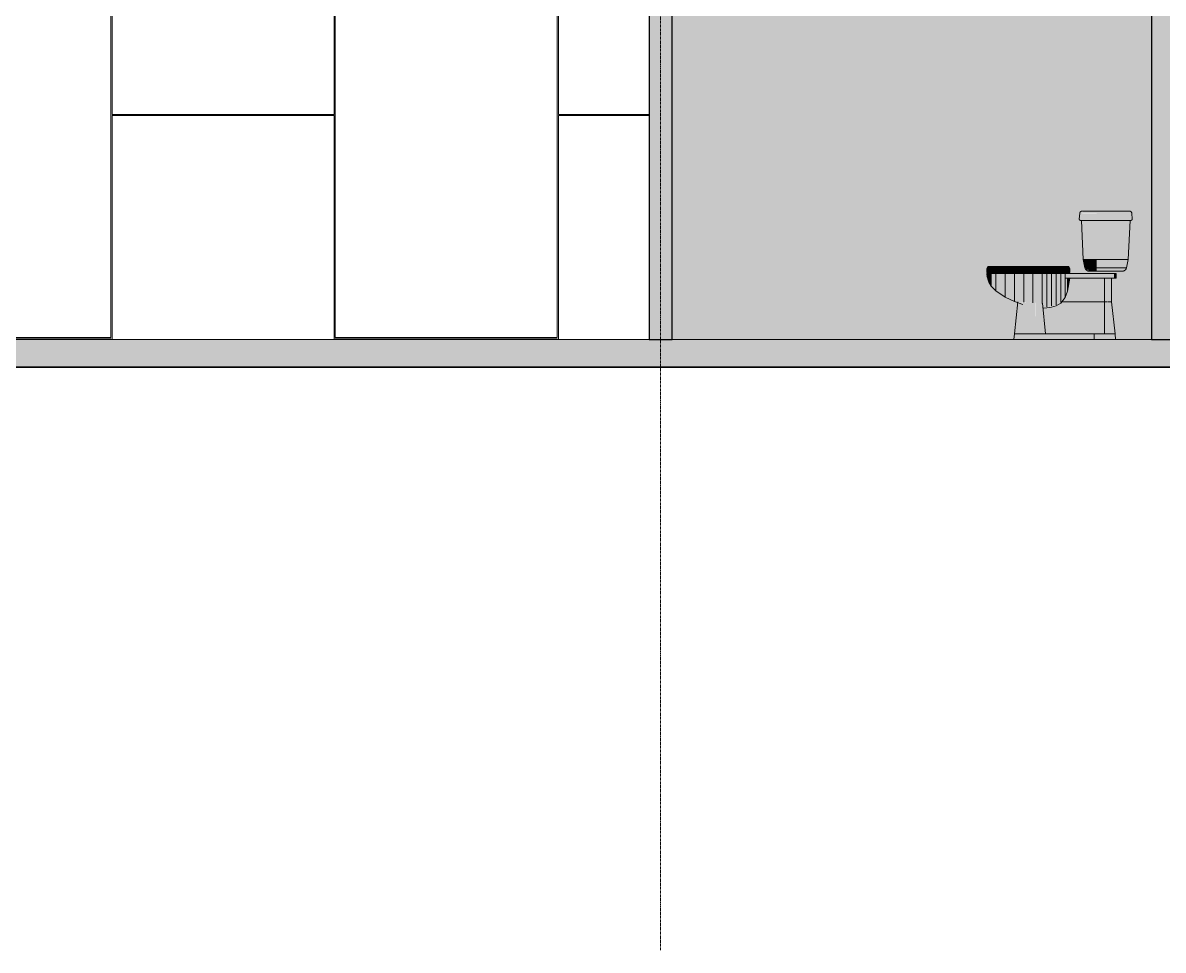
# Model space of a CAD drawing. Header units: inches. Extents: x 20616 to 28758, y -265 to 853.
# Drawn here: x 26074.8 to 26321.4, y -132 to 68.4 of the extents above; entities that cross this region are included whole.
import ezdxf

# ---------------------------------------------------------------- set-up
doc = ezdxf.new("R2010")
doc.units = ezdxf.units.IN
doc.header["$MEASUREMENT"] = 0
doc.linetypes.add('Grid Line 1_2_', pattern=[0.875, 0.5, -0.125, 0.125, -0.125])
for name, color, linetype, lineweight in [('A-FLOR-LEVL', 51, 'Continuous', 9), ('A-WALL-PATT', 111, 'Continuous', 25), ('C-BLDG-PADS', 91, 'Continuous', 9), ('C-TOPO', 7, 'Continuous', 9), ('I-WALL', 2, 'Continuous', 9), ('P-SANR-FIXT', 6, 'Continuous', 9), ('S-GRID', 1, 'Continuous', 9)]:
    doc.layers.add(name, color=color, linetype=linetype, lineweight=lineweight)

# ---------------------------------------------------------------- blocks, each defined once
blk = doc.blocks.new('Toilet-Domestic-3D - Toilet-Domestic-3D-V22-Section 8')
at = {"layer": 'P-SANR-FIXT'}
for points in [[(-24153.34, 26.02), (-24149.62, 26.02), (-24149.62, 27.29), (-24153.23, 27.29)], [(-24153.05, 27.29), (-24149.62, 27.37), (-24149.62, 27.69), (-24151.97, 27.65), (-24152.14, 27.63), (-24152.38, 27.67), (-24152.79, 27.49), (-24152.59, 27.42), (-24152.92, 27.39)], [(-24149.62, 27.29), (-24142, 27.29), (-24142.17, 27.61), (-24142.38, 27.72), (-24142.5, 27.75), (-24149.62, 27.69), (-24149.62, 27.41)], [(-24149.62, 26.02), (-24141.89, 26.02), (-24142, 27.29), (-24149.62, 27.29)], [(-24149.62, 25.77), (-24149.62, 26.02), (-24153.16, 26.02), (-24153.21, 25.88), (-24152.83, 25.8), (-24151.31, 25.8), (-24150.47, 25.78)], [(-24151.64, 17.25), (-24149.62, 17.25), (-24149.62, 25.75), (-24152.87, 25.75), (-24152.48, 17.25), (-24151.95, 17.25)], [(-24142.14, 25.75), (-24141.95, 25.83), (-24141.89, 26.02), (-24149.62, 26.02), (-24149.62, 25.75), (-24143.5, 25.75)], [(-24143.5, 17.25), (-24142.75, 17.25), (-24142.37, 25.75), (-24149.62, 25.75), (-24149.62, 17.25)], [(-24172.87, 14.5), (-24172.87, 15.25), (-24173.37, 15.25), (-24173.37, 14.5)], [(-24172.86, 15.25), (-24172.64, 15.75), (-24173.12, 15.75), (-24173.36, 15.25), (-24172.87, 15.25)], [(-24172.37, 14.5), (-24172.37, 15.25), (-24172.87, 15.25), (-24172.87, 14.5)], [(-24172.37, 15.25), (-24172.36, 15.25), (-24172.17, 15.75), (-24172.64, 15.75), (-24172.86, 15.25)], [(-24171.37, 14.5), (-24171.37, 15.25), (-24172.37, 15.25), (-24172.37, 14.5)], [(-24172.36, 15.25), (-24171.36, 15.25), (-24171.21, 15.75), (-24172.17, 15.75), (-24172.3, 15.42)], [(-24169.37, 14.5), (-24169.42, 15.25), (-24171.37, 15.25), (-24171.37, 14.5), (-24169.42, 14.5)], [(-24169.42, 15.25), (-24169.37, 15.25), (-24169.24, 15.75), (-24171.21, 15.75), (-24171.36, 15.25)], [(-24167.37, 15.25), (-24167.27, 15.75), (-24169.24, 15.75), (-24169.37, 15.25), (-24167.37, 15.25)], [(-24167.37, 14.5), (-24167.37, 15.25), (-24169.37, 15.25), (-24169.37, 14.5)], [(-24165.37, 15.25), (-24165.37, 15.25), (-24165.29, 15.75), (-24167.27, 15.75), (-24167.37, 15.25)], [(-24165.37, 14.5), (-24165.37, 15.25), (-24167.37, 15.25), (-24167.37, 14.5)], [(-24165.37, 15.25), (-24163.36, 15.25), (-24163.32, 15.75), (-24165.29, 15.75), (-24165.34, 15.42)], [(-24163.36, 14.5), (-24163.36, 15.25), (-24165.37, 15.25), (-24165.37, 14.5)], [(-24161.37, 15.25), (-24161.37, 15.75), (-24163.32, 15.75), (-24163.36, 15.25)], [(-24161.37, 14.5), (-24161.37, 15.25), (-24163.36, 15.25), (-24163.36, 14.5)], [(-24160.37, 15.25), (-24160.4, 15.75), (-24161.37, 15.75), (-24161.37, 15.25), (-24160.78, 15.25)], [(-24160.37, 14.5), (-24160.37, 15.25), (-24161.37, 15.25), (-24161.37, 14.5), (-24160.78, 14.5)], [(-24160.37, 15.25), (-24159.37, 15.25), (-24159.42, 15.75), (-24160.4, 15.75), (-24160.38, 15.42)], [(-24160.37, 14.5), (-24159.37, 14.5), (-24159.37, 15.25), (-24160.37, 15.25)], [(-24159.37, 15.25), (-24158.37, 15.25), (-24158.46, 15.75), (-24159.42, 15.75), (-24159.39, 15.42)], [(-24158.37, 14.5), (-24158.37, 15.25), (-24159.37, 15.25), (-24159.37, 14.5)], [(-24158.37, 15.25), (-24157.37, 15.25), (-24157.53, 15.75), (-24158.46, 15.75), (-24158.4, 15.42)], [(-24157.37, 14.5), (-24157.37, 15.25), (-24158.37, 15.25), (-24158.37, 14.5)], [(-24157.37, 15.25), (-24156.37, 15.25), (-24156.59, 15.75), (-24157.53, 15.75), (-24157.42, 15.42)], [(-24156.37, 14.5), (-24156.37, 15.25), (-24157.37, 15.25), (-24157.37, 14.5)], [(-24155.87, 15.25), (-24156.11, 15.75), (-24156.59, 15.75), (-24156.37, 15.25)], [(-24156.37, 14.5), (-24155.87, 14.5), (-24155.87, 15.25), (-24156.37, 15.25)], [(-24155.87, 15.25), (-24155.37, 15.25), (-24155.62, 15.75), (-24156.11, 15.75), (-24155.95, 15.42)], [(-24155.37, 14.5), (-24155.37, 15.25), (-24155.87, 15.25), (-24155.87, 14.5)], [(-24151.39, 15.49), (-24149.62, 15.49), (-24149.62, 17.25), (-24152.48, 17.25), (-24152.12, 15.49), (-24151.53, 15.49)], [(-24150.53, 14.77), (-24149.62, 14.88), (-24149.62, 15.49), (-24151.91, 15.42), (-24151.87, 15.23), (-24151.68, 15.01), (-24151.59, 15.09), (-24151.35, 15.09), (-24151.43, 14.97), (-24151.24, 14.84), (-24150.91, 14.79)], [(-24143.5, 15.49), (-24143.11, 15.49), (-24142.75, 17.25), (-24149.62, 17.25), (-24149.62, 15.49)], [(-24144.08, 14.75), (-24143.5, 14.96), (-24143.31, 15.11), (-24143.11, 15.49), (-24149.62, 15.42), (-24149.62, 14.75)], [(-24172.37, 11.51), (-24172.37, 14.25), (-24172.87, 14.25), (-24172.81, 12.31), (-24172.42, 11.61)], [(-24171.37, 10.57), (-24171.37, 14.25), (-24172.37, 14.25), (-24172.37, 11.51), (-24171.54, 10.73)], [(-24169.37, 9.17), (-24169.42, 14.25), (-24171.37, 14.25), (-24171.37, 10.57), (-24169.42, 9.21)], [(-24167.37, 8.25), (-24167.37, 14.25), (-24169.37, 14.25), (-24169.37, 9.17), (-24167.63, 8.37)], [(-24166.58, 7.94), (-24166.51, 7.96), (-24166.02, 8.03), (-24165.37, 8.13), (-24165.37, 14.25), (-24167.37, 14.25), (-24167.37, 8.25), (-24166.6, 7.95)], [(-24163.36, 7.97), (-24163.36, 14.25), (-24165.37, 14.25), (-24165.29, 8.12), (-24163.99, 8.08)], [(-24161.37, 7.83), (-24161.37, 14.25), (-24163.36, 14.25), (-24163.36, 7.97), (-24162.84, 7.96)], [(-24161.24, 6.99), (-24160.37, 7.07), (-24160.37, 14.25), (-24161.37, 14.25), (-24161.33, 7.83), (-24161.27, 7.2)], [(-24160.37, 7.07), (-24159.37, 7.26), (-24159.37, 14.25), (-24160.37, 14.25), (-24160.37, 7.32)], [(-24159.37, 7.22), (-24158.37, 7.52), (-24158.37, 14.25), (-24159.37, 14.25), (-24159.37, 7.26)], [(-24158.37, 7.49), (-24157.37, 8.07), (-24157.37, 14.25), (-24158.37, 14.25), (-24158.37, 7.52)], [(-24157.37, 8.05), (-24157.3, 8.12), (-24157.13, 8.14), (-24156.37, 9.09), (-24156.37, 14.25), (-24157.37, 14.25), (-24157.37, 8.07)], [(-24156.37, 8.12), (-24147.87, 8.12), (-24147.87, 13.25), (-24155.37, 13.25), (-24155.9, 10.31), (-24156.37, 9.04), (-24157.13, 8.12)], [(-24152.14, 13.25), (-24145.81, 13.25), (-24145.81, 14.25), (-24156.37, 14.25), (-24156.37, 13.25)], [(-24156.37, 9.09), (-24155.87, 10.47), (-24155.87, 13.25), (-24156.37, 13.25), (-24156.37, 9.51)], [(-24155.87, 10.47), (-24155.43, 13.25), (-24155.87, 13.25), (-24155.87, 10.73)], [(-24146.55, 8.12), (-24146.4, 8.12), (-24146.4, 13.25), (-24147.87, 13.25), (-24147.87, 8.12), (-24146.57, 8.12)], [(-24145.81, 13.25), (-24145.42, 13.25), (-24145.5, 14.25), (-24145.81, 14.25)], [(-24164.3, 1.25), (-24162.87, 1.25), (-24162.9, 7.97), (-24163.36, 7.97), (-24164.26, 8.1), (-24166.58, 7.96), (-24167.37, 1.25), (-24165.51, 1.25)], [(-24160.62, 1.25), (-24161.37, 7.83), (-24162.87, 7.97), (-24162.87, 1.25)], [(-24160.62, 1.25), (-24147.87, 1.25), (-24147.87, 8.12), (-24157.37, 8.05), (-24158.48, 7.46), (-24159.64, 7.16), (-24161.24, 6.99), (-24160.63, 1.35)], [(-24145.67, 1.25), (-24146.4, 8.12), (-24147.87, 8.12), (-24147.87, 1.25), (-24145.71, 1.25)], [(-24162.87, 0), (-24162.87, 1.25), (-24167.37, 1.25), (-24167.5, 0), (-24164.3, 0)], [(-24162.87, 0), (-24150.12, 0), (-24150.12, 1.25), (-24162.87, 1.25)], [(-24146.37, 0), (-24145.48, 0), (-24145.67, 1.25), (-24150.12, 1.25), (-24150.12, 0), (-24147.39, 0)]]:
    blk.add_hatch(color=256, dxfattribs=at).paths.add_polyline_path(points, flags=0)
h = blk.add_hatch(color=256, dxfattribs=at)
h.paths.add_polyline_path([(-24149.62, 25.75), (-24149.62, 25.77), (-24150.14, 25.77)], flags=0)
h.paths.add_polyline_path([(-24152.06, 27.62), (-24151.56, 27.71), (-24150.62, 27.71), (-24152.21, 27.64), (-24152.14, 27.63)], flags=0)
h = blk.add_hatch(color=256, dxfattribs=at)
h.paths.add_polyline_path([(-24149.62, 14.75), (-24149.62, 14.8), (-24149.75, 14.75)], flags=0)
h.paths.add_polyline_path([(-24149.62, 14.8), (-24149.62, 14.84), (-24149.73, 14.81)], flags=0)
h = blk.add_hatch(color=256, dxfattribs=at)
h.paths.add_polyline_path([(-24172.87, 12.79), (-24172.87, 14.25), (-24173.37, 14.25), (-24173.37, 13.9), (-24173.05, 13.2)], flags=0)
h.paths.add_polyline_path([(-24172.87, 12.6), (-24172.87, 12.79), (-24172.93, 12.76)], flags=0)
h.paths.add_polyline_path([(-24172.87, 12.42), (-24172.94, 12.79), (-24172.93, 12.6)], flags=0)
for p, q in [((-24153.23, 27.29), (-24153.34, 26.02)), ((-24152.37, 27.75), (-24149.62, 27.75)), ((-24152.37, 27.75), (-24149.62, 27.75)), ((-24142.5, 27.75), (-24149.62, 27.75)), ((-24141.89, 26.02), (-24142, 27.29)), ((-24152.87, 25.75), (-24152.48, 17.25)), ((-24152.87, 25.75), (-24151.68, 25.75)), ((-24149.62, 25.75), (-24142.14, 25.75)), ((-24142.75, 17.25), (-24142.37, 25.75)), ((-24173.37, 15.24), (-24173.12, 15.75)), ((-24173.37, 15.25), (-24172.87, 15.25)), ((-24173.37, 14.5), (-24173.37, 15.25)), ((-24172.87, 15.24), (-24173.37, 15.24)), ((-24173.12, 15.75), (-24172.64, 15.75)), ((-24172.87, 15.24), (-24172.64, 15.75)), ((-24172.37, 15.24), (-24172.87, 15.24)), ((-24172.87, 14.5), (-24172.87, 15.24)), ((-24172.86, 15.25), (-24172.37, 15.25)), ((-24172.64, 15.75), (-24172.17, 15.75)), ((-24171.37, 15.24), (-24172.37, 15.24)), ((-24172.37, 14.5), (-24172.37, 15.24)), ((-24172.36, 15.25), (-24172.17, 15.75)), ((-24172.36, 15.25), (-24171.37, 15.25)), ((-24172.17, 15.75), (-24171.21, 15.75)), ((-24169.37, 15.24), (-24171.37, 15.24)), ((-24171.37, 14.5), (-24171.37, 15.24)), ((-24171.36, 15.25), (-24171.21, 15.75)), ((-24171.36, 15.25), (-24169.37, 15.25)), ((-24171.21, 15.75), (-24169.24, 15.75)), ((-24169.37, 15.25), (-24169.24, 15.75)), ((-24169.37, 15.25), (-24167.37, 15.25)), ((-24167.37, 15.24), (-24169.37, 15.24)), ((-24169.37, 14.5), (-24169.37, 15.24)), ((-24169.24, 15.75), (-24167.27, 15.75)), ((-24167.37, 15.25), (-24167.27, 15.75)), ((-24167.37, 15.25), (-24165.37, 15.25)), ((-24165.37, 15.24), (-24167.37, 15.24)), ((-24167.37, 14.5), (-24167.37, 15.24)), ((-24167.27, 15.75), (-24165.29, 15.75)), ((-24165.37, 15.25), (-24165.29, 15.75)), ((-24165.37, 15.25), (-24163.36, 15.25)), ((-24163.36, 15.24), (-24165.37, 15.24)), ((-24165.37, 14.5), (-24165.37, 15.24)), ((-24165.29, 15.75), (-24163.32, 15.75)), ((-24163.36, 15.25), (-24163.32, 15.75)), ((-24163.36, 15.25), (-24161.37, 15.25)), ((-24161.37, 15.24), (-24163.36, 15.24)), ((-24163.36, 14.5), (-24163.36, 15.24)), ((-24163.32, 15.75), (-24161.37, 15.75)), ((-24161.37, 15.25), (-24161.37, 15.75)), ((-24161.37, 15.75), (-24160.4, 15.75)), ((-24161.37, 15.25), (-24160.37, 15.25)), ((-24160.37, 15.24), (-24161.37, 15.24)), ((-24161.37, 14.5), (-24161.37, 15.24)), ((-24160.37, 15.25), (-24160.4, 15.75)), ((-24160.4, 15.75), (-24159.42, 15.75)), ((-24160.37, 15.25), (-24159.37, 15.25)), ((-24159.37, 15.24), (-24160.37, 15.24)), ((-24160.37, 14.5), (-24160.37, 15.24)), ((-24159.37, 15.25), (-24159.42, 15.75)), ((-24159.42, 15.75), (-24158.46, 15.75)), ((-24159.37, 15.25), (-24158.37, 15.25)), ((-24158.37, 15.24), (-24159.37, 15.24)), ((-24159.37, 14.5), (-24159.37, 15.24)), ((-24158.37, 15.25), (-24158.46, 15.75)), ((-24158.46, 15.75), (-24157.53, 15.75)), ((-24158.37, 15.25), (-24157.37, 15.25)), ((-24157.37, 15.24), (-24158.37, 15.24)), ((-24158.37, 14.5), (-24158.37, 15.24)), ((-24157.37, 15.25), (-24157.53, 15.75)), ((-24157.53, 15.75), (-24156.59, 15.75)), ((-24157.37, 15.25), (-24156.37, 15.25)), ((-24156.37, 15.24), (-24157.37, 15.24)), ((-24157.37, 14.5), (-24157.37, 15.24)), ((-24156.37, 15.24), (-24156.59, 15.75)), ((-24156.59, 15.75), (-24156.11, 15.75)), ((-24156.37, 15.25), (-24155.87, 15.25)), ((-24155.87, 15.24), (-24156.37, 15.24)), ((-24156.37, 14.5), (-24156.37, 15.24)), ((-24155.87, 15.24), (-24156.11, 15.75)), ((-24156.11, 15.75), (-24155.62, 15.75)), ((-24155.87, 15.25), (-24155.37, 15.25)), ((-24155.37, 15.24), (-24155.87, 15.24)), ((-24155.87, 14.5), (-24155.87, 15.24)), ((-24155.37, 15.24), (-24155.62, 15.75)), ((-24155.37, 14.5), (-24155.37, 15.25)), ((-24152.48, 17.25), (-24152.12, 15.49)), ((-24152.48, 17.25), (-24149.62, 17.25)), ((-24152.12, 15.49), (-24149.62, 15.49)), ((-24149.62, 17.25), (-24142.75, 17.25)), ((-24149.62, 15.49), (-24143.11, 15.49)), ((-24143.11, 15.49), (-24142.75, 17.25)), ((-24172.87, 14.5), (-24173.37, 14.5)), ((-24173.37, 14.25), (-24172.87, 14.25)), ((-24173.37, 14.25), (-24173.37, 13.9)), ((-24173.37, 13.75), (-24172.87, 12.38)), ((-24172.37, 14.5), (-24172.87, 14.5)), ((-24172.87, 14.25), (-24172.37, 14.25)), ((-24172.87, 14.25), (-24172.87, 12.42)), ((-24172.87, 12.38), (-24172.37, 11.51)), ((-24171.37, 14.5), (-24172.37, 14.5)), ((-24172.37, 14.25), (-24171.37, 14.25)), ((-24172.37, 14.25), (-24172.37, 11.51)), ((-24169.37, 14.5), (-24171.37, 14.5)), ((-24171.37, 14.25), (-24169.37, 14.25)), ((-24171.37, 14.25), (-24171.37, 10.57)), ((-24167.37, 14.5), (-24169.37, 14.5)), ((-24169.37, 14.25), (-24167.37, 14.25)), ((-24169.37, 14.25), (-24169.37, 9.17)), ((-24165.37, 14.5), (-24167.37, 14.5)), ((-24167.37, 14.25), (-24165.37, 14.25)), ((-24167.37, 14.25), (-24167.37, 8.25)), ((-24163.36, 14.5), (-24165.37, 14.5)), ((-24165.37, 14.25), (-24163.36, 14.25)), ((-24165.37, 14.25), (-24165.37, 8.09)), ((-24161.37, 14.5), (-24163.36, 14.5)), ((-24163.36, 14.25), (-24161.37, 14.25)), ((-24163.36, 14.25), (-24163.36, 7.93)), ((-24160.37, 14.5), (-24161.37, 14.5)), ((-24161.37, 14.25), (-24160.37, 14.25)), ((-24161.37, 14.25), (-24161.37, 7.79)), ((-24159.37, 14.5), (-24160.37, 14.5)), ((-24160.37, 14.25), (-24159.37, 14.25)), ((-24160.37, 14.25), (-24160.37, 7.02)), ((-24158.37, 14.5), (-24159.37, 14.5)), ((-24159.37, 14.25), (-24158.37, 14.25)), ((-24159.37, 14.25), (-24159.37, 7.26)), ((-24157.37, 14.5), (-24158.37, 14.5)), ((-24158.37, 14.25), (-24157.37, 14.25)), ((-24158.37, 14.25), (-24158.37, 7.52)), ((-24156.37, 14.5), (-24157.37, 14.5)), ((-24157.37, 14.25), (-24156.37, 14.25)), ((-24157.37, 14.25), (-24157.37, 8.07)), ((-24155.87, 14.5), (-24156.37, 14.5)), ((-24156.37, 14.25), (-24145.81, 14.25)), ((-24156.37, 13.25), (-24156.37, 14.25)), ((-24145.81, 13.25), (-24156.37, 13.25)), ((-24156.37, 13.24), (-24156.37, 9.09)), ((-24155.37, 14.5), (-24155.87, 14.5)), ((-24155.37, 13.25), (-24155.87, 10.41)), ((-24155.87, 10.41), (-24155.37, 13.25)), ((-24155.87, 13.24), (-24155.87, 10.47)), ((-24149.62, 14.75), (-24150.37, 14.75)), ((-24150.37, 14.75), (-24149.62, 14.75)), ((-24149.62, 14.75), (-24144.08, 14.75)), ((-24147.87, 8.12), (-24147.87, 13.25)), ((-24147.87, 8.12), (-24147.87, 13.25)), ((-24146.37, 8.12), (-24146.37, 13.25)), ((-24145.81, 14.25), (-24145.37, 14.25)), ((-24145.37, 13.25), (-24145.81, 13.25)), ((-24145.37, 13.25), (-24145.37, 14.25)), ((-24172.37, 11.51), (-24171.37, 10.51)), ((-24171.37, 10.51), (-24169.37, 9.12)), ((-24155.87, 10.41), (-24156.37, 9.04)), ((-24156.37, 9.04), (-24155.87, 10.41)), ((-24169.37, 9.12), (-24167.37, 8.19)), ((-24167.37, 8.19), (-24165.56, 7.53)), ((-24166.62, 8.12), (-24167.37, 1.25)), ((-24165.28, 8.12), (-24165.38, 8.12)), ((-24160.62, 1.25), (-24161.33, 7.82)), ((-24158.37, 7.28), (-24157.37, 7.85)), ((-24157.37, 7.85), (-24156.37, 9.04)), ((-24147.87, 8.12), (-24157.29, 8.12)), ((-24156.37, 9.04), (-24157.13, 8.12)), ((-24157.13, 8.12), (-24147.87, 8.12)), ((-24147.87, 1.25), (-24147.87, 8.12)), ((-24147.22, 8.12), (-24147.87, 8.12)), ((-24147.87, 8.12), (-24147.87, 1.25)), ((-24146.96, 8.12), (-24147.12, 8.12)), ((-24146.69, 8.12), (-24146.96, 8.12)), ((-24146.57, 8.12), (-24146.67, 8.12)), ((-24146.37, 8.12), (-24146.49, 8.12)), ((-24145.62, 1.25), (-24146.37, 8.12)), ((-24161.22, 6.76), (-24160.37, 6.84)), ((-24160.37, 6.84), (-24159.37, 7.01)), ((-24159.37, 7.01), (-24158.37, 7.28)), ((-24167.37, 1.25), (-24167.5, 0)), ((-24167.15, 1.25), (-24167.37, 1.25)), ((-24167.37, 1.25), (-24167.15, 1.25)), ((-24166.51, 1.25), (-24167.15, 1.25)), ((-24167.15, 1.25), (-24166.51, 1.25)), ((-24165.51, 1.25), (-24166.51, 1.25)), ((-24166.51, 1.25), (-24165.51, 1.25)), ((-24164.26, 1.25), (-24165.51, 1.25)), ((-24165.51, 1.25), (-24164.26, 1.25)), ((-24162.87, 1.25), (-24164.26, 1.25)), ((-24164.26, 1.25), (-24162.87, 1.25)), ((-24150.12, 1.25), (-24162.87, 1.25)), ((-24162.87, 1.25), (-24160.62, 1.25)), ((-24150.12, 0), (-24150.12, 1.25)), ((-24150.12, 1.25), (-24145.67, 1.25)), ((-24150.12, 1.25), (-24150.12, 0)), ((-24145.48, 0), (-24150.12, 0)), ((-24145.67, 1.25), (-24145.62, 1.25)), ((-24145.48, 0), (-24145.62, 1.25)), ((-24167.5, 0), (-24162.87, 0)), ((-24162.87, 0), (-24150.12, 0))]:
    blk.add_line(p, q, dxfattribs=at)
at = {"layer": 'P-SANR-FIXT', "flags": 128}
for points in [[(-24153.23, 27.29), (-24153.23, 27.31), (-24153.23, 27.33), (-24153.22, 27.35), (-24153.22, 27.37), (-24153.21, 27.39), (-24153.21, 27.41), (-24153.2, 27.43), (-24153.19, 27.45), (-24153.18, 27.47), (-24153.18, 27.48), (-24153.17, 27.5), (-24153.15, 27.52), (-24153.14, 27.54), (-24153.13, 27.55), (-24153.12, 27.57), (-24153.11, 27.58), (-24153.09, 27.6), (-24153.08, 27.61), (-24153.06, 27.62), (-24153.05, 27.64), (-24153.03, 27.65), (-24153.02, 27.66), (-24153, 27.67), (-24152.98, 27.68), (-24152.97, 27.69), (-24152.95, 27.7), (-24152.93, 27.71), (-24152.91, 27.72), (-24152.89, 27.72), (-24152.87, 27.73), (-24152.85, 27.74), (-24152.83, 27.74), (-24152.81, 27.74), (-24152.79, 27.75), (-24152.78, 27.75), (-24152.76, 27.75), (-24152.74, 27.75), (-24152.73, 27.75)], [(-24149.62, 27.75), (-24149.74, 27.75), (-24149.87, 27.75), (-24149.99, 27.75), (-24150.11, 27.75), (-24150.24, 27.75), (-24150.36, 27.75), (-24150.48, 27.75), (-24150.6, 27.75), (-24150.71, 27.75), (-24150.83, 27.75), (-24150.94, 27.75), (-24151.06, 27.75), (-24151.17, 27.75), (-24151.27, 27.75), (-24151.38, 27.75), (-24151.48, 27.75), (-24151.58, 27.75), (-24151.67, 27.75), (-24151.76, 27.75), (-24151.85, 27.75), (-24151.94, 27.75), (-24152.02, 27.75), (-24152.1, 27.75), (-24152.17, 27.75), (-24152.24, 27.75), (-24152.3, 27.75), (-24152.37, 27.75), (-24152.42, 27.75), (-24152.47, 27.75), (-24152.52, 27.75), (-24152.56, 27.75), (-24152.6, 27.75), (-24152.64, 27.75), (-24152.66, 27.75), (-24152.69, 27.75), (-24152.71, 27.75), (-24152.72, 27.75), (-24152.73, 27.75), (-24152.73, 27.75), (-24152.73, 27.75)], [(-24152.73, 27.75), (-24152.73, 27.75), (-24152.72, 27.75), (-24152.71, 27.75), (-24152.69, 27.75), (-24152.67, 27.75), (-24152.64, 27.75), (-24152.61, 27.75), (-24152.58, 27.75), (-24152.53, 27.75), (-24152.49, 27.75), (-24152.44, 27.75), (-24152.38, 27.75)], [(-24153.09, 25.75), (-24153.1, 25.75), (-24153.11, 25.75), (-24153.12, 25.75), (-24153.13, 25.75), (-24153.14, 25.75), (-24153.15, 25.76), (-24153.16, 25.76), (-24153.17, 25.76), (-24153.18, 25.77), (-24153.19, 25.77), (-24153.2, 25.77), (-24153.21, 25.78), (-24153.22, 25.78), (-24153.23, 25.79), (-24153.23, 25.79), (-24153.24, 25.8), (-24153.25, 25.81), (-24153.26, 25.81), (-24153.27, 25.82), (-24153.27, 25.83), (-24153.28, 25.83), (-24153.29, 25.84), (-24153.29, 25.85), (-24153.3, 25.86), (-24153.3, 25.86), (-24153.31, 25.87), (-24153.31, 25.88), (-24153.32, 25.89), (-24153.32, 25.9), (-24153.33, 25.91), (-24153.33, 25.92), (-24153.33, 25.93), (-24153.34, 25.94), (-24153.34, 25.95), (-24153.34, 25.96), (-24153.34, 25.97), (-24153.34, 25.98), (-24153.34, 25.99), (-24153.34, 26), (-24153.34, 26.01), (-24153.34, 26.02), (-24153.34, 26.02)], [(-24153.09, 25.75), (-24153.09, 25.75), (-24153.08, 25.75), (-24153.07, 25.75), (-24153.05, 25.75), (-24153.02, 25.75), (-24152.99, 25.75), (-24152.96, 25.75), (-24152.92, 25.75), (-24152.87, 25.75), (-24152.82, 25.75), (-24152.76, 25.75), (-24152.7, 25.75), (-24152.63, 25.75), (-24152.56, 25.75), (-24152.49, 25.75), (-24152.41, 25.75), (-24152.32, 25.75), (-24152.23, 25.75), (-24152.14, 25.75), (-24152.04, 25.75), (-24151.94, 25.75), (-24151.83, 25.75), (-24151.72, 25.75), (-24151.61, 25.75), (-24151.5, 25.75), (-24151.38, 25.75), (-24151.26, 25.75), (-24151.13, 25.75), (-24151.01, 25.75), (-24150.88, 25.75), (-24150.75, 25.75), (-24150.61, 25.75), (-24150.48, 25.75), (-24150.34, 25.75), (-24150.21, 25.75), (-24150.07, 25.75), (-24149.93, 25.75), (-24149.79, 25.75), (-24149.65, 25.75), (-24149.62, 25.75)], [(-24152.86, 25.75), (-24152.91, 25.75), (-24152.95, 25.75), (-24152.98, 25.75), (-24153.02, 25.75), (-24153.04, 25.75), (-24153.06, 25.75), (-24153.08, 25.75), (-24153.09, 25.75), (-24153.09, 25.75), (-24153.09, 25.75)], [(-24151.15, 14.75), (-24151.19, 14.75), (-24151.23, 14.75), (-24151.27, 14.76), (-24151.31, 14.76), (-24151.35, 14.77), (-24151.39, 14.78), (-24151.43, 14.79), (-24151.47, 14.8), (-24151.51, 14.81), (-24151.54, 14.83), (-24151.58, 14.85), (-24151.62, 14.86), (-24151.65, 14.88), (-24151.69, 14.9), (-24151.72, 14.92), (-24151.75, 14.95), (-24151.78, 14.97), (-24151.81, 15), (-24151.84, 15.03), (-24151.87, 15.05), (-24151.9, 15.08), (-24151.92, 15.11), (-24151.95, 15.14), (-24151.97, 15.18), (-24152, 15.21), (-24152.02, 15.24), (-24152.04, 15.28), (-24152.05, 15.31), (-24152.07, 15.35), (-24152.09, 15.39), (-24152.1, 15.43), (-24152.11, 15.46), (-24152.12, 15.49)], [(-24151.15, 14.75), (-24151.15, 14.75), (-24151.15, 14.75), (-24151.14, 14.75), (-24151.13, 14.75), (-24151.12, 14.75), (-24151.11, 14.75), (-24151.09, 14.75), (-24151.08, 14.75), (-24151.06, 14.75), (-24151.03, 14.75), (-24151.01, 14.75), (-24150.98, 14.75), (-24150.95, 14.75), (-24150.92, 14.75), (-24150.89, 14.75), (-24150.85, 14.75), (-24150.81, 14.75), (-24150.77, 14.75), (-24150.73, 14.75), (-24150.69, 14.75), (-24150.64, 14.75), (-24150.6, 14.75), (-24150.55, 14.75), (-24150.5, 14.75), (-24150.45, 14.75), (-24150.39, 14.75), (-24150.34, 14.75), (-24150.29, 14.75), (-24150.23, 14.75), (-24150.17, 14.75), (-24150.12, 14.75), (-24150.06, 14.75), (-24150, 14.75), (-24149.94, 14.75), (-24149.88, 14.75), (-24149.82, 14.75), (-24149.76, 14.75), (-24149.69, 14.75), (-24149.63, 14.75), (-24149.62, 14.75)], [(-24150.38, 14.75), (-24150.43, 14.75), (-24150.48, 14.75), (-24150.53, 14.75), (-24150.58, 14.75), (-24150.63, 14.75), (-24150.68, 14.75), (-24150.72, 14.75), (-24150.76, 14.75), (-24150.8, 14.75), (-24150.84, 14.75), (-24150.88, 14.75), (-24150.91, 14.75), (-24150.94, 14.75), (-24150.97, 14.75), (-24151, 14.75), (-24151.03, 14.75), (-24151.05, 14.75), (-24151.07, 14.75), (-24151.09, 14.75), (-24151.11, 14.75), (-24151.12, 14.75), (-24151.13, 14.75), (-24151.14, 14.75), (-24151.15, 14.75), (-24151.15, 14.75), (-24151.15, 14.75)], [(-24149.62, 14.75), (-24149.68, 14.75), (-24149.74, 14.75), (-24149.8, 14.75), (-24149.86, 14.75), (-24149.92, 14.75), (-24149.98, 14.75), (-24150.04, 14.75), (-24150.1, 14.75), (-24150.16, 14.75), (-24150.22, 14.75)]]:
    blk.add_lwpolyline(points, dxfattribs=at)
at = {"layer": 'P-SANR-FIXT'}
for points, knots in [([(-24142, 27.29), (-24142.01, 27.33), (-24142.02, 27.4), (-24142.05, 27.46), (-24142.07, 27.5), (-24142.09, 27.53), (-24142.12, 27.57), (-24142.16, 27.62), (-24142.21, 27.66), (-24142.26, 27.69), (-24142.32, 27.72), (-24142.4, 27.74), (-24142.46, 27.75), (-24142.5, 27.75)], [-1, -1, -1, -1, -0.833333, -0.75, -0.708333, -0.666667, -0.583333, -0.5, -0.416667, -0.333333, -0.25, -0.166667, 0, 0, 0, 0]), ([(-24142.14, 25.75), (-24142.12, 25.75), (-24142.1, 25.75), (-24142.06, 25.76), (-24142.04, 25.77), (-24142.02, 25.78), (-24141.99, 25.8), (-24141.98, 25.81), (-24141.96, 25.82), (-24141.95, 25.83), (-24141.95, 25.84), (-24141.94, 25.85), (-24141.92, 25.87), (-24141.91, 25.9), (-24141.9, 25.93), (-24141.89, 25.97), (-24141.89, 26), (-24141.89, 26.02)], [-1, -1, -1, -1, -0.875, -0.8125, -0.75, -0.6875, -0.625, -0.5625, -0.53125, -0.5, -0.46875, -0.4375, -0.375, -0.3125, -0.25, -0.125, 0, 0, 0, 0]), ([(-24144.08, 14.75), (-24144.01, 14.75), (-24143.9, 14.76), (-24143.76, 14.8), (-24143.66, 14.84), (-24143.56, 14.89), (-24143.47, 14.96), (-24143.39, 15.03), (-24143.31, 15.11), (-24143.25, 15.19), (-24143.17, 15.32), (-24143.13, 15.42), (-24143.11, 15.49)], [-1, -1, -1, -1, -0.833333, -0.75, -0.666667, -0.583333, -0.5, -0.416667, -0.333333, -0.25, -0.166667, 0, 0, 0, 0])]:
    blk.add_open_spline(points, degree=3, knots=knots, dxfattribs=at)

msp = doc.modelspace()

# ---------------------------------------------------------------- hatches: boundary and pattern name
at = {"layer": 'A-WALL-PATT', "lineweight": 9}
h = msp.add_hatch(dxfattribs=at)
h.set_pattern_fill('FP_11', color=256, style=0, pattern_type=2)
h.set_pattern_definition([(0, (-74700.32, 0.25), (-193, 193), [48, -145]), (90, (-74700.32, 0.25), (-193, 1e-14), [96.25, -96.75]), (180, (-74652.32, 96.5), (-193, 193), [48, -145]), (90, (-74652.32, 0.25), (-193, 1e-14), [96.25, -96.75]), (180, (-74652.32, 96.75), (-193, 193), [48, -145]), (90, (-74652.32, 96.75), (-193, 1e-14), [96.25, -96.75]), (0, (-74700.32, 193), (-193, 193), [48, -145]), (90, (-74700.32, 96.75), (-193, 1e-14), [96.25, -96.75]), (0, (-74652.07, 48.25), (-193, 193), [48, -145]), (90, (-74652.07, 0), (-193, 1e-14), [48.25, -144.75]), (90, (-74604.07, 0), (-193, 1e-14), [48.25, -144.75]), (0, (-74652.07, 144.75), (-193, 193), [48, -145]), (90, (-74652.07, 48.5), (-193, 1e-14), [96.25, -96.75]), (180, (-74604.07, 48.5), (-193, 193), [48, -145]), (90, (-74604.07, 48.5), (-193, 1e-14), [96.25, -96.75]), (90, (-74652.07, 145), (-193, 1e-14), [48, -145]), (180, (-74604.07, 145), (-193, 193), [48, -145]), (90, (-74604.07, 145), (-193, 1e-14), [48, -145]), (0, (-74603.82, 0.25), (-193, 193), [48, -145]), (90, (-74603.82, 0.25), (-193, 1e-14), [96.25, -96.75]), (180, (-74555.82, 96.5), (-193, 193), [48, -145]), (90, (-74555.82, 0.25), (-193, 1e-14), [96.25, -96.75]), (180, (-74555.82, 96.75), (-193, 193), [48, -145]), (90, (-74555.82, 96.75), (-193, 1e-14), [96.25, -96.75]), (180, (-74555.82, 193), (-193, 193), [48, -145]), (90, (-74603.82, 96.75), (-193, 1e-14), [96.25, -96.75]), (0, (-74555.57, 48.25), (-193, 193), [48, -145]), (90, (-74555.57, 0), (-193, 1e-14), [48.25, -144.75]), (90, (-74507.57, 0), (-193, 1e-14), [48.25, -144.75]), (0, (-74555.57, 144.75), (-193, 193), [48, -145]), (90, (-74555.57, 48.5), (-193, 1e-14), [96.25, -96.75]), (180, (-74507.57, 48.5), (-193, 193), [48, -145]), (90, (-74507.57, 48.5), (-193, 1e-14), [96.25, -96.75]), (90, (-74555.57, 145), (-193, 1e-14), [48, -145]), (180, (-74507.57, 145), (-193, 193), [48, -145]), (90, (-74507.57, 145), (-193, 1e-14), [48, -145])])
h.paths.add_polyline_path([(25920.16757, 0), (25920.16757, 121.17826), (25916.96757, 121.17826), (25916.96757, 127.34882), (25920.16757, 127.34882), (25920.16757, 142.29993), (25916.96757, 142.29993), (25916.96757, 144), (25830.66757, 144), (25830.66757, 0), (25889.70435, 0)], flags=0)
h.paths.add_polyline_path([(25474.99335, 0), (25477.66757, 0), (25477.66757, 144), (25378.54257, 144), (25378.54257, 0)], flags=0)
h.paths.add_polyline_path([(25482.66757, 0), (25630.66757, 0), (25630.66757, 121.17826), (25627.46757, 121.17826), (25627.46757, 127.34882), (25630.66757, 127.34882), (25630.66757, 142.29993), (25627.46757, 142.29993), (25627.46757, 144), (25482.66757, 144), (25482.66757, 95.12865)], flags=0)
h.paths.add_polyline_path([(25636.66757, 0), (25825.66757, 0), (25825.66757, 144), (25639.86757, 144), (25639.86757, 142.29993), (25636.66757, 142.29993), (25636.66757, 127.34882), (25639.86757, 127.34882), (25639.86757, 121.17826), (25636.66757, 121.17826), (25636.66757, 20.10865)], flags=0)
h.paths.add_polyline_path([(25926.16757, 0), (26210.16757, 0), (26210.16757, 121.17826), (26206.46757, 121.17826), (26206.46757, 127.34882), (26210.16757, 127.34882), (26210.16757, 142.29993), (26206.46757, 142.29993), (26206.46757, 144), (25929.36757, 144), (25929.36757, 142.29993), (25926.16757, 142.29993), (25926.16757, 127.34882), (25929.36757, 127.34882), (25929.36757, 121.17826), (25926.16757, 121.17826), (25926.16757, 20.10865)], flags=0)
at = {"layer": 'C-BLDG-PADS'}
h = msp.add_hatch(dxfattribs=at)
h.set_pattern_fill('FP_5', color=256, style=0, pattern_type=2)
h.set_pattern_definition([(50, (-76519.76, 71.503), (55.0854, -4.819842), [5.76, -63.36]), (355, (-76519.76, 71.503), (-10.65569, 57.76853), [4.608, -50.688]), (100.451, (-76515.17, 71.1), (44.429468, 52.94866), [4.895, -53.848]), (46.184, (-76519.76, 86.86), (81.96444, -12.712122), [8.64, -95.04]), (96.636, (-76512.93, 85.804), (71.781496, 74.81238), [7.343, -80.772]), (351.184, (-76519.76, 86.86), (71.78195, 74.81243), [6.912, -76.032]), (21, (-76512.08, 83.023), (45.842071, -30.921461), [5.76, -63.36]), (326, (-76512.08, 83.023), (18.687064, 55.691476), [4.608, -50.688]), (71.451, (-76508.26, 80.446), (64.528908, 24.77011), [4.895, -53.848]), (37.5, (-76519.759, 71.503), (0.9338946, 25.5668162), [2.534, -47.539, 2.534, -48.922, -50.88]), (37.5, (-76519.759, 71.503), (0.9338946, 25.5668162), [-101.53, 2.534, -48.346]), (7.5, (-76519.76, 71.503), (20.20404, 30.291303), [2.534, -26.803, 2.534, -46.387, -19.392]), (7.5, (-76519.76, 71.503), (20.20404, 30.291303), [-78.259, 2.534, -16.858]), (327.5, (-76536.885, 71.503), (40.9977845, -1.7324026), [2.534, -16.666, 2.534, -57.37, -79.488]), (327.5, (-76536.885, 71.503), (40.9977845, -1.7324026), [-79.104, 2.534, -76.954]), (317.5, (-76544.565, 71.503), (44.788883, 7.687839), [2.534, -22.426, 2.534, -37.248, -56.448]), (317.5, (-76544.565, 71.503), (44.788883, 7.687839), [-64.742, 2.534, -53.914])])
h.paths.add_polyline_path([(26287.13572, -6), (28393.70497, -6), (28393.70497, 0), (24179.48647, 0), (24179.48647, -6), (26269.8561, -6)], flags=0)
at = {"layer": 'I-WALL'}
for points in [[(26215.16757, 0), (26215.16757, 158.01411), (26210.16757, 158.01411), (26210.16757, 0)], [(26321.69497, 0), (26323.85507, 0), (26323.85507, 158.01411), (26318.85507, 158.01411), (26318.85507, 0)]]:
    msp.add_hatch(color=256, dxfattribs=at).paths.add_polyline_path(points, flags=0)
h = msp.add_hatch(color=256, dxfattribs=at)
h.paths.add_polyline_path([(26215.16757, 0), (26289.05499, 0), (26289.97681, 7.94176), (26288.13855, 8.7378), (26287.13572, 9.21371), (26285.01736, 10.73115), (26284.07714, 11.71879), (26283.55483, 12.8055), (26283.38805, 13.43702), (26283.19135, 13.98483), (26283.19135, 14.25), (26311.13359, 14.25), (26311.05361, 13.25), (26310.15374, 13.25), (26310.23594, 7.68298), (26311.07771, 0), (26318.85507, 0), (26318.85507, 148.17333), (26218.86757, 148.17333), (26218.86757, 146.46165), (26215.16757, 146.46165), (26215.16757, 127.34882), (26218.86757, 127.34882), (26218.86757, 125.30331), (26215.16757, 125.30331), (26215.16757, 20.10865)], flags=0)
h.paths.add_polyline_path([(26299.41318, 8.125), (26299.42305, 8.125), (26300.22216, 9.12528), (26300.74721, 10.73115), (26300.63347, 10.31301), (26300.14875, 9.04062), (26299.42305, 8.13729)], flags=0)
h.paths.add_polyline_path([(26285.19135, 14.5), (26283.19135, 14.5), (26283.278, 15.4199), (26283.44135, 15.75), (26300.94135, 15.75), (26301.19135, 15.24481), (26301.19135, 14.5), (26285.6222, 14.5)], flags=0)
h.paths.add_polyline_path([(26310.74847, 14.75), (26305.43116, 14.82327), (26305.15517, 14.94854), (26305.15718, 15.01489), (26305.12391, 15.08956), (26304.75386, 15.15422), (26304.65464, 15.36884), (26304.57161, 15.49118), (26304.42228, 15.5667), (26304.07771, 17.25), (26303.73194, 25.75), (26303.6303, 25.82116), (26303.36395, 25.91751), (26303.35184, 26.02179), (26303.21513, 26.02179), (26303.3975, 27.29358), (26303.5973, 27.36386), (26303.78488, 27.40641), (26303.78166, 27.48781), (26303.75411, 27.58831), (26304.19187, 27.67292), (26304.20574, 27.75), (26314.29551, 27.6901), (26314.51981, 27.39856), (26314.5563, 27.29358), (26314.60284, 25.8311), (26314.41852, 25.75), (26314.19135, 25.75), (26313.80499, 17.25), (26313.34502, 15.2992), (26313.24508, 15.10721), (26312.90165, 14.84369), (26312.47903, 14.75), (26311.69135, 14.75)], flags=0)
h.paths.add_polyline_path([(26318.85507, 156.15533), (26318.85507, 157.32978), (26215.16757, 157.32978), (26215.16757, 156.15533), (26304.41535, 156.15533)], flags=0)

# ---------------------------------------------------------------- linework, layer by layer
at = {"layer": 'A-FLOR-LEVL', "linetype": 'Grid Line 1_2_'}
msp.add_line((23899.23414, 0), (28709.59877, 0), dxfattribs=at)
at = {"layer": 'C-BLDG-PADS'}
for p, q in [((26289.05499, 0), (25159.16757, 0)), ((28393.70497, 0), (26311.07771, 0)), ((24179.48647, -6), (28393.70497, -6))]:
    msp.add_line(p, q, dxfattribs=at)
at = {"layer": 'C-TOPO', "lineweight": 35}
msp.add_line((24261.76313, -6.00628), (27252.94165, -6.00628), dxfattribs=at)
at = {"layer": 'C-TOPO'}
msp.add_line((27252.94647, -6.00628), (24261.76483, -6.00628), dxfattribs=at)
at = {"layer": 'I-WALL', "lineweight": 25}
for p, q in [((26210.16757, 158.01411), (26210.16757, 0)), ((26215.16757, 0), (26215.16757, 158.01411)), ((26318.85507, 158.01411), (26318.85507, 0)), ((26210.16757, 0), (26215.16757, 0)), ((26318.85507, 0), (26323.85507, 0))]:
    msp.add_line(p, q, dxfattribs=at)
at = {"layer": 'S-GRID', "linetype": 'Grid Line 1_2_'}
msp.add_line((26212.66757, -132), (26212.66757, 573.76478), dxfattribs=at)

# ---------------------------------------------------------------- block references
at = {"layer": 'P-SANR-FIXT'}
msp.add_blockref('Toilet-Domestic-3D - Toilet-Domestic-3D-V22-Section 8', (50456.5578, 0), dxfattribs=at)

doc.saveas('drawing.dxf')
